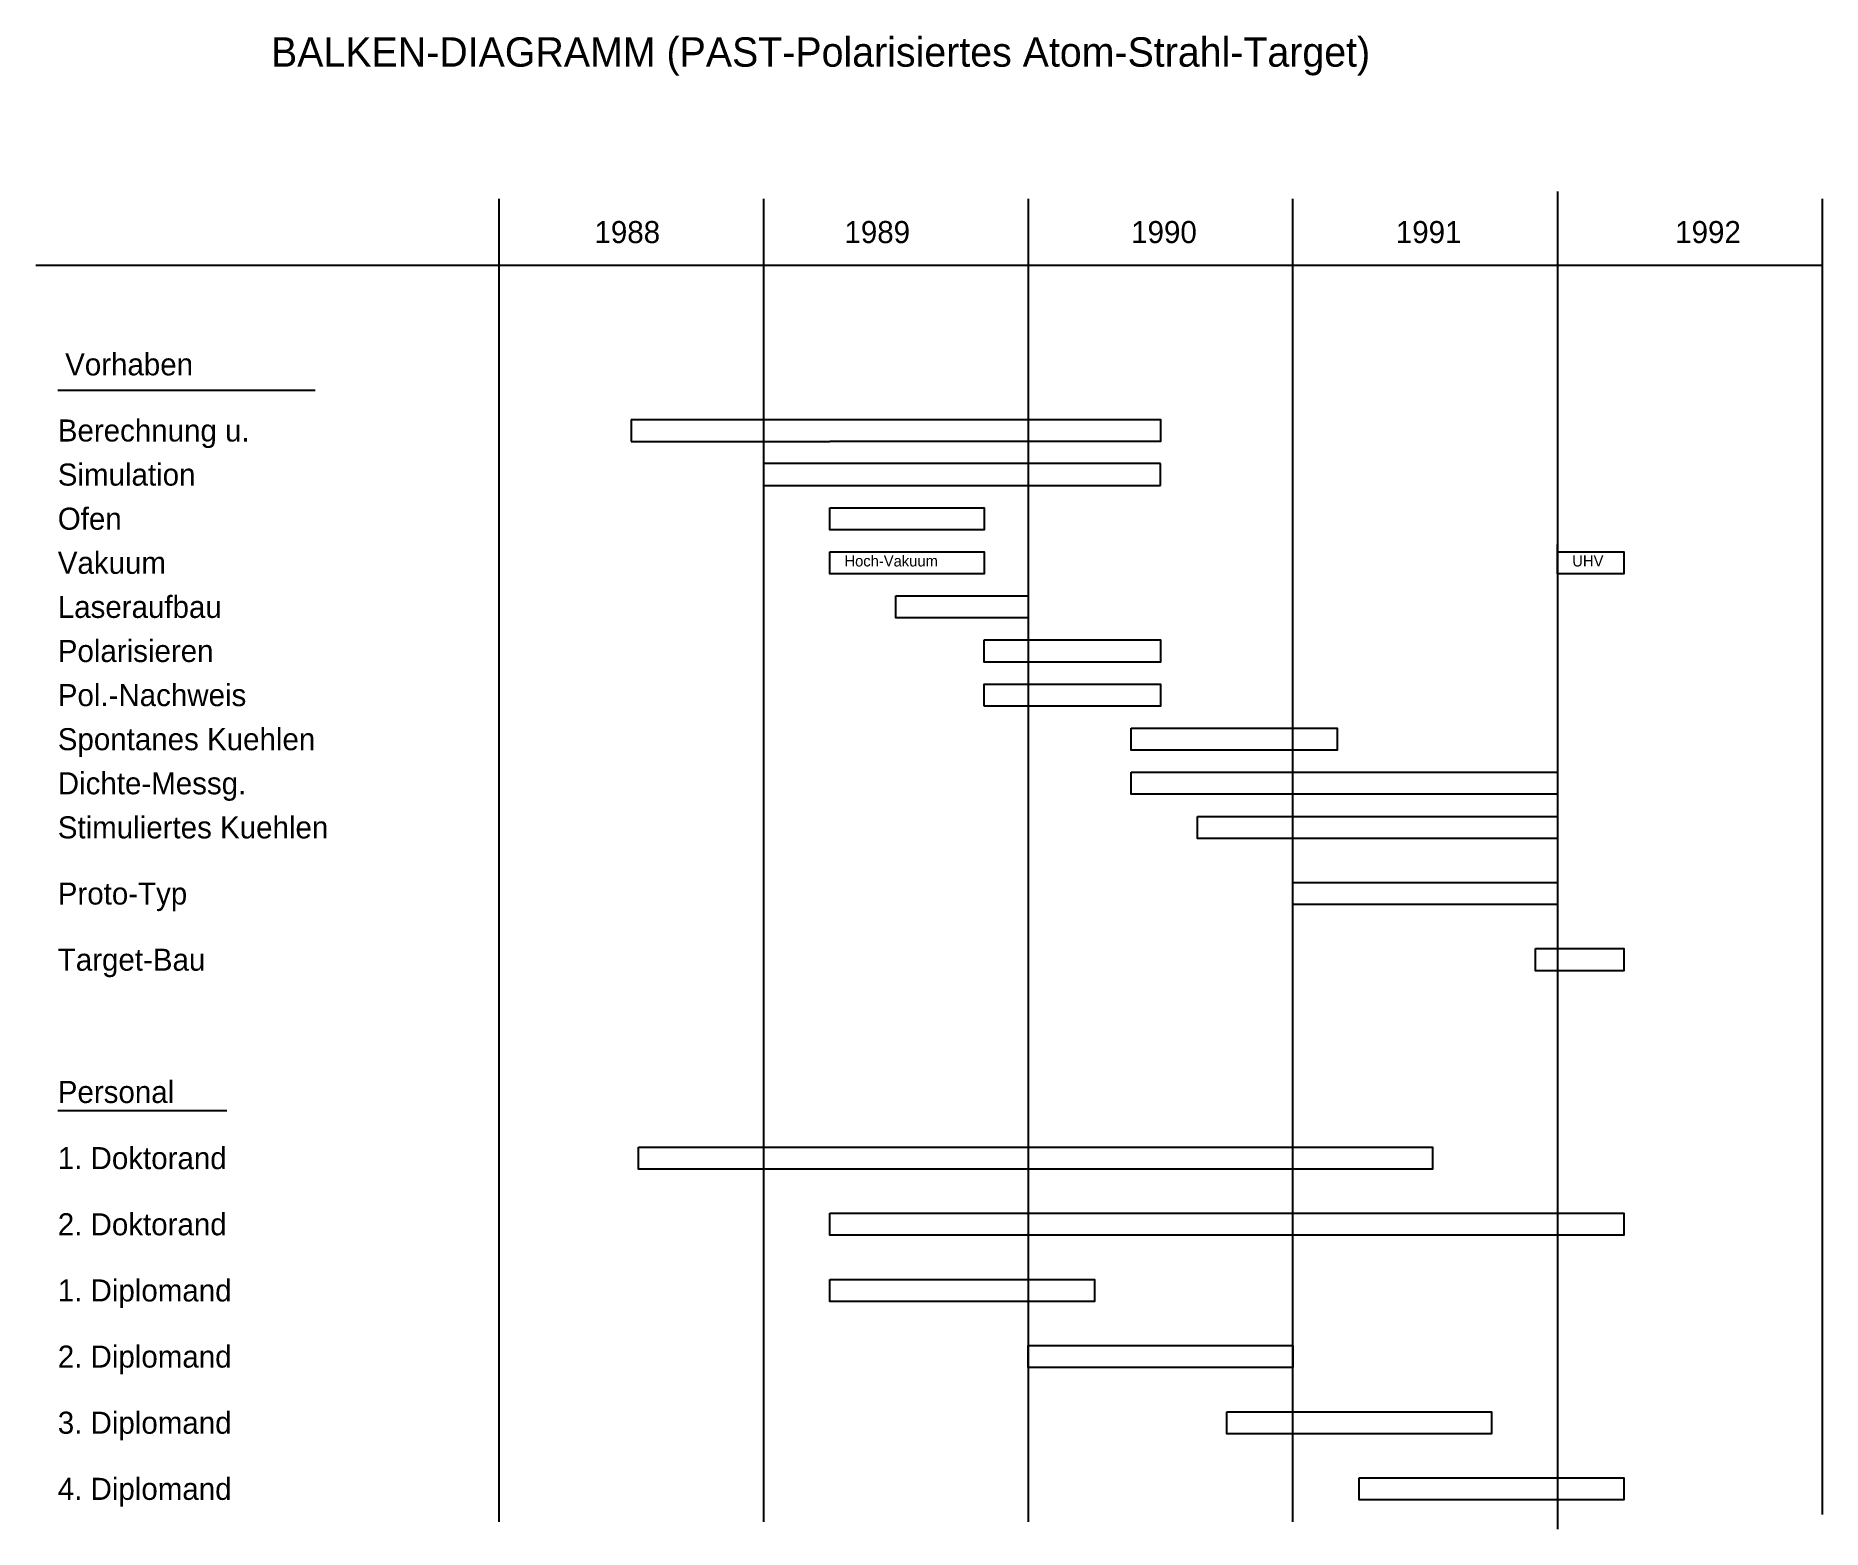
# Model space of a CAD drawing. Extents: x 27 to 270, y 29 to 232.
import ezdxf

# ---------------------------------------------------------------- set-up
doc = ezdxf.new("R2010")
doc.units = 0
doc.header["$LTSCALE"] = 25
doc.linetypes.add('AUSGEZOGEN', pattern=[0])
doc.layers.get('0').update_dxf_attribs({"color": 1, "linetype": 'AUSGEZOGEN'})

msp = doc.modelspace()

# ---------------------------------------------------------------- linework, layer by layer
at = {"color": 0}
for p, q in [((90, 210), (90, 30)), ((126, 210), (126, 30)), ((162, 210), (162, 30)), ((198, 30), (198, 210)), ((234, 211), (234, 29)), ((270, 210), (270, 31)), ((27, 201), (270, 201)), ((30, 184), (65, 184)), ((108, 180), (135, 180)), ((108, 180), (108, 177)), ((108, 177), (135, 177)), ((180, 174), (126, 174)), ((126, 174), (126, 171)), ((180, 171), (180, 174)), ((126, 171), (180, 171)), ((30, 86), (53, 86))]:
    msp.add_line(p, q, dxfattribs=at)
for points in [[(135, 180), (180, 180), (180, 177), (135, 177)], [(135, 168), (156, 168), (156, 165), (135, 165), (135, 168)], [(234, 162), (243, 162), (243, 159), (234, 159), (234, 163)], [(135, 162), (156, 162), (156, 159), (135, 159), (135, 162)], [(144, 156), (162, 156), (162, 153), (144, 153), (144, 156)], [(156, 150), (180, 150), (180, 147), (156, 147), (156, 150)], [(156, 141), (156, 144), (180, 144), (180, 141), (156, 141)], [(176, 138), (204, 138), (204, 135), (176, 135), (176, 138)], [(176, 132), (234, 132), (234, 129), (176, 129), (176, 132)], [(185, 126), (234, 126), (234, 123), (185, 123), (185, 126)], [(198, 117), (234, 117), (234, 114), (198, 114), (198, 117)], [(231, 108), (243, 108), (243, 105), (231, 105), (231, 108)], [(109, 81), (217, 81), (217, 78), (109, 78), (109, 81)], [(135, 72), (243, 72), (243, 69), (135, 69), (135, 72)], [(135, 63), (171, 63), (171, 60), (135, 60), (135, 63)], [(162, 54), (198, 54), (198, 51), (162, 51), (162, 54)], [(189, 45), (225, 45), (225, 42), (189, 42), (189, 45)], [(207, 36), (243, 36), (243, 33), (207, 33), (207, 36)]]:
    msp.add_lwpolyline(points, dxfattribs=at)

# ---------------------------------------------------------------- texts
for s, height, p in [('BALKEN-DIAGRAMM (PAST-Polarisiertes Atom-Strahl-Target)', 4, (59, 228)), ('1988', 3, (103, 204)), ('1989', 3, (137, 204)), ('1990', 3, (176, 204)), ('1991', 3, (212, 204)), ('1992', 3, (250, 204)), ('Vorhaben', 3, (31, 186)), ('Berechnung u.', 3, (30, 177)), ('Simulation', 3, (30, 171)), ('Ofen', 3, (30, 165)), ('Vakuum', 3, (30, 159)), ('Hoch-Vakuum', 1.5, (137, 160)), ('UHV', 1.5, (236, 160)), ('Laseraufbau', 3, (30, 153)), ('Polarisieren', 3, (30, 147)), ('Pol.-Nachweis', 3, (30, 141)), ('Spontanes Kuehlen', 3, (30, 135)), ('Dichte-Messg.', 3, (30, 129)), ('Stimuliertes Kuehlen', 3, (30, 123)), ('Proto-Typ', 3, (30, 114)), ('Target-Bau', 3, (30, 105)), ('Personal', 3, (30, 87)), ('1. Doktorand', 3, (30, 78)), ('2. Doktorand', 3, (30, 69)), ('1. Diplomand', 3, (30, 60)), ('2. Diplomand', 3, (30, 51)), ('3. Diplomand', 3, (30, 42)), ('4. Diplomand', 3, (30, 33))]:
    msp.add_text(s, height=height, dxfattribs=at).set_placement(p)

doc.saveas('drawing.dxf')
